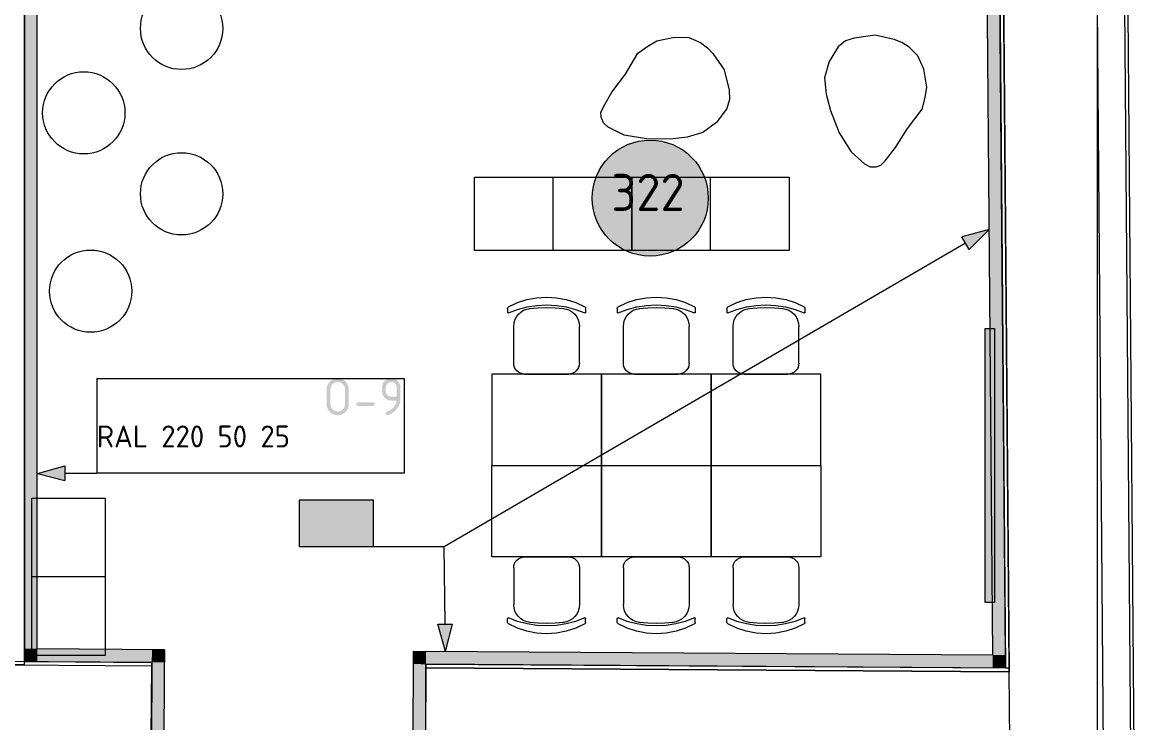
# Model space of a CAD drawing. Header units: millimetres. Extents: x 0 to 1189, y 0 to 841.
# Drawn here: x 798.4 to 859.2, y 654.3 to 692.7 of the extents above; entities that cross this region are included whole.
import ezdxf

# ---------------------------------------------------------------- set-up
doc = ezdxf.new("R2010")
doc.units = ezdxf.units.MM

# ---------------------------------------------------------------- blocks, each defined once
blk = doc.blocks.new('2')
at = {"true_color": 0x0077b0}
h = blk.add_hatch(color=144, dxfattribs=at)
h.paths.add_polyline_path([(810.485, 607.366), (810.485, 608.173), (810.455, 608.33), (810.366, 608.461), (810.238, 608.547), (810.081, 608.577), (809.925, 608.547), (809.793, 608.461), (809.706, 608.33), (809.678, 608.173), (809.678, 607.366), (809.706, 607.21), (809.793, 607.081), (809.925, 606.992), (810.081, 606.963), (810.238, 606.992), (810.366, 607.081), (810.455, 607.21)])
h.paths.add_polyline_path([(810.685, 607.366), (810.674, 607.246), (810.641, 607.134), (810.585, 607.031), (810.507, 606.937), (810.416, 606.86), (810.313, 606.805), (810.202, 606.773), (810.081, 606.762), (809.959, 606.773), (809.848, 606.805), (809.746, 606.86), (809.652, 606.937), (809.575, 607.031), (809.519, 607.134), (809.486, 607.246), (809.475, 607.366), (809.475, 608.173), (809.486, 608.295), (809.519, 608.407), (809.575, 608.509), (809.652, 608.602), (809.746, 608.68), (809.848, 608.736), (809.959, 608.769), (810.081, 608.78), (810.202, 608.769), (810.314, 608.736), (810.417, 608.681), (810.511, 608.605), (810.587, 608.511), (810.641, 608.408), (810.674, 608.295), (810.685, 608.173)])
h = blk.add_hatch(color=144, dxfattribs=at)
h.paths.add_polyline_path([(813.311, 607.77), (813.311, 608.275), (813.29, 608.392), (813.224, 608.489), (813.126, 608.555), (813.009, 608.577), (812.892, 608.555), (812.795, 608.489), (812.729, 608.392), (812.707, 608.275), (812.707, 608.075), (812.729, 607.956), (812.795, 607.857), (812.892, 607.792), (813.009, 607.77)])
h.paths.add_polyline_path([(812.806, 606.762), (812.735, 606.79), (812.707, 606.861), (812.72, 606.918), (812.755, 606.948), (812.942, 607.033), (813.085, 607.146), (813.193, 607.272), (813.267, 607.412), (813.306, 607.566), (813.009, 607.566), (812.908, 607.576), (812.814, 607.604), (812.729, 607.651), (812.651, 607.716), (812.587, 607.794), (812.541, 607.879), (812.514, 607.972), (812.504, 608.072), (812.504, 608.275), (812.514, 608.376), (812.541, 608.47), (812.587, 608.555), (812.651, 608.634), (812.729, 608.698), (812.814, 608.744), (812.908, 608.771), (813.009, 608.78), (813.111, 608.771), (813.204, 608.744), (813.29, 608.698), (813.368, 608.634), (813.431, 608.557), (813.477, 608.472), (813.505, 608.379), (813.514, 608.277), (813.514, 607.671), (813.484, 607.426), (813.394, 607.209), (813.244, 607.02), (813.035, 606.858), (812.902, 606.786)])
h = blk.add_hatch(color=144, dxfattribs=at)
h.dxf.hatch_style = 2
h.paths.add_polyline_path([(811.998, 607.264), (811.191, 607.264), (811.115, 607.29), (811.09, 607.366), (811.115, 607.442), (811.191, 607.468), (811.998, 607.468), (812.074, 607.442), (812.1, 607.366), (812.074, 607.29)])
h = blk.add_hatch(color=144, dxfattribs=at)
h.dxf.hatch_style = 2
h.paths.add_polyline_path([(793.654, 603.577), (795.145, 603.984), (795.149, 603.184)])
at = {"color": 144, "lineweight": 0, "true_color": 0x0077b0}
for points in [[(796.897, 608.763), (813.719, 608.763)], [(796.897, 608.763), (796.897, 603.586)], [(813.719, 608.763), (813.719, 603.586)], [(793.654, 603.577), (795.145, 603.984)], [(795.145, 603.984), (795.149, 603.184)], [(793.654, 603.577), (795.149, 603.184)], [(795.147, 603.584), (795.541, 603.586)], [(795.541, 603.586), (796.897, 603.586)], [(813.719, 603.586), (796.897, 603.586)]]:
    blk.add_lwpolyline(points, dxfattribs=at)
at = {"color": 144, "true_color": 0x0077b0, "insert": (796.899, 606.201), "char_height": 1.2, "attachment_point": 1}
blk.add_mtext('{\\fGOSTCommon|b0|i0|c0;RAL 220 50 25}', dxfattribs=at)

msp = doc.modelspace()

# ---------------------------------------------------------------- hatches: boundary and pattern name
at = {"true_color": 0xfe847a}
h = msp.add_hatch(color=11, dxfattribs=at)
h.dxf.hatch_style = 2
h.paths.add_polyline_path([(799.182221, 658.391777), (798.48222, 658.396777), (798.48222, 715.909864), (799.182221, 715.909864)])
at = {"true_color": 0xf1d696}
h = msp.add_hatch(color=41, dxfattribs=at)
h.dxf.hatch_style = 2
h.paths.add_polyline_path([(850.9663, 714.659863), (851.666301, 714.659863), (852.138302, 658.045776), (851.438301, 658.050776)])
at = {"true_color": 0xffffff}
h = msp.add_hatch(color=7, dxfattribs=at)
edge = h.paths.add_edge_path()
edge.add_arc((832.710772, 683.058814), 3.176255, 0, 360)
at = {"true_color": 0x0077b0}
h = msp.add_hatch(color=144, dxfattribs=at)
h.dxf.hatch_style = 2
h.paths.add_polyline_path([(851.244301, 681.335812), (850.156299, 680.23881), (849.753298, 680.929811)])
at = {"true_color": 0x999999}
h = msp.add_hatch(color=253, dxfattribs=at)
h.dxf.hatch_style = 2
h.paths.add_polyline_path([(851.0423, 675.927803), (851.542301, 675.927803), (851.542301, 660.92778), (851.0423, 660.92778)])
at = {"true_color": 0xffffff}
h = msp.add_hatch(color=7, dxfattribs=at)
h.dxf.hatch_style = 2
h.paths.add_polyline_path([(813.520243, 666.554789), (817.560249, 666.554789), (817.560249, 663.965785), (813.520243, 663.965785)])
h = msp.add_hatch(color=7, dxfattribs=at)
h.dxf.hatch_style = 2
h.paths.add_polyline_path([(813.520243, 666.554789), (817.560249, 666.554789), (817.560249, 663.965785), (813.520243, 663.965785)])
at = {"true_color": 0x0077b0}
h = msp.add_hatch(color=144, dxfattribs=at)
h.paths.add_polyline_path([(814.731891, 665.158415), (814.731891, 665.965394), (814.702401, 666.122077), (814.613379, 666.253129), (814.48474, 666.339532), (814.328401, 666.368884), (814.171925, 666.339532), (814.040667, 666.253129), (813.95323, 666.122077), (813.924912, 665.965394), (813.924912, 665.158415), (813.95323, 665.002077), (814.040667, 664.873437), (814.171925, 664.784416), (814.328401, 664.754926), (814.48474, 664.784416), (814.613379, 664.873437), (814.702401, 665.002077)])
h.paths.add_polyline_path([(814.932533, 665.158415), (814.92138, 665.037759), (814.887954, 664.925733), (814.832307, 664.822699), (814.754491, 664.729018), (814.662722, 664.651719), (814.56067, 664.597209), (814.449005, 664.56492), (814.328401, 664.554283), (814.206669, 664.56492), (814.094961, 664.597209), (813.992763, 664.651719), (813.899556, 664.729018), (813.821826, 664.822699), (813.766368, 664.925733), (813.733132, 665.037759), (813.722064, 665.158415), (813.722064, 665.965394), (813.733132, 666.087127), (813.766368, 666.198834), (813.821826, 666.301033), (813.899556, 666.39424), (813.992763, 666.472056), (814.094961, 666.527703), (814.206669, 666.561129), (814.328401, 666.572282), (814.449057, 666.561172), (814.561083, 666.528047), (814.664117, 666.473219), (814.757798, 666.396996), (814.833702, 666.303358), (814.888367, 666.200212), (814.921431, 666.087557), (814.932533, 665.965394)])
h = msp.add_hatch(color=144, dxfattribs=at)
h.paths.add_polyline_path([(814.731891, 665.158415), (814.731891, 665.965394), (814.702401, 666.122077), (814.613379, 666.253129), (814.48474, 666.339532), (814.328401, 666.368884), (814.171925, 666.339532), (814.040667, 666.253129), (813.95323, 666.122077), (813.924912, 665.965394), (813.924912, 665.158415), (813.95323, 665.002077), (814.040667, 664.873437), (814.171925, 664.784416), (814.328401, 664.754926), (814.48474, 664.784416), (814.613379, 664.873437), (814.702401, 665.002077)])
h.paths.add_polyline_path([(814.932533, 665.158415), (814.92138, 665.037759), (814.887954, 664.925733), (814.832307, 664.822699), (814.754491, 664.729018), (814.662722, 664.651719), (814.56067, 664.597209), (814.449005, 664.56492), (814.328401, 664.554283), (814.206669, 664.56492), (814.094961, 664.597209), (813.992763, 664.651719), (813.899556, 664.729018), (813.821826, 664.822699), (813.766368, 664.925733), (813.733132, 665.037759), (813.722064, 665.158415), (813.722064, 665.965394), (813.733132, 666.087127), (813.766368, 666.198834), (813.821826, 666.301033), (813.899556, 666.39424), (813.992763, 666.472056), (814.094961, 666.527703), (814.206669, 666.561129), (814.328401, 666.572282), (814.449057, 666.561172), (814.561083, 666.528047), (814.664117, 666.473219), (814.757798, 666.396996), (814.833702, 666.303358), (814.888367, 666.200212), (814.921431, 666.087557), (814.932533, 665.965394)])
h = msp.add_hatch(color=144, dxfattribs=at)
h.dxf.hatch_style = 2
h.paths.add_polyline_path([(817.15501, 666.227773), (816.9235, 665.996262), (816.852945, 665.965394), (816.776808, 665.990681), (816.751521, 666.066818), (816.779633, 666.137373), (817.174854, 666.532595), (817.215644, 666.561947), (817.256434, 666.572282), (817.332571, 666.54672), (817.357858, 666.470307), (817.357858, 664.652951), (817.332571, 664.578192), (817.256434, 664.554283), (817.180297, 664.578192), (817.15501, 664.652951)])
h = msp.add_hatch(color=144, dxfattribs=at)
h.dxf.hatch_style = 2
h.paths.add_polyline_path([(817.15501, 666.227773), (816.9235, 665.996262), (816.852945, 665.965394), (816.776808, 665.990681), (816.751521, 666.066818), (816.779633, 666.137373), (817.174854, 666.532595), (817.215644, 666.561947), (817.256434, 666.572282), (817.332571, 666.54672), (817.357858, 666.470307), (817.357858, 664.652951), (817.332571, 664.578192), (817.256434, 664.554283), (817.180297, 664.578192), (817.15501, 664.652951)])
h = msp.add_hatch(color=144, dxfattribs=at)
h.dxf.hatch_style = 2
h.paths.add_polyline_path([(816.245431, 665.05644), (815.438452, 665.05644), (815.362315, 665.082003), (815.337028, 665.158415), (815.362315, 665.234552), (815.438452, 665.259839), (816.245431, 665.259839), (816.321568, 665.234552), (816.346855, 665.158415), (816.321568, 665.082003)])
h = msp.add_hatch(color=144, dxfattribs=at)
h.dxf.hatch_style = 2
h.paths.add_polyline_path([(816.245431, 665.05644), (815.438452, 665.05644), (815.362315, 665.082003), (815.337028, 665.158415), (815.362315, 665.234552), (815.438452, 665.259839), (816.245431, 665.259839), (816.321568, 665.234552), (816.346855, 665.158415), (816.321568, 665.082003)])
h = msp.add_hatch(color=144, dxfattribs=at)
h.dxf.hatch_style = 2
h.paths.add_polyline_path([(821.506255, 658.243776), (821.089254, 659.732779), (821.889256, 659.740779)])
at = {"true_color": 0xfe847a}
h = msp.add_hatch(color=11, dxfattribs=at)
h.dxf.hatch_style = 2
h.paths.add_polyline_path([(798.48222, 657.700776), (798.48222, 658.396777), (799.182221, 658.391777)])
h = msp.add_hatch(color=11, dxfattribs=at)
h.dxf.hatch_style = 2
h.paths.add_polyline_path([(798.48222, 657.696776), (799.182221, 658.391777), (799.182221, 657.691776)])
at = {"true_color": 0xf1d696}
h = msp.add_hatch(color=41, dxfattribs=at)
h.dxf.hatch_style = 2
h.paths.add_polyline_path([(799.182221, 657.691776), (799.182221, 658.391777), (805.447231, 658.350777), (805.445231, 657.650775)])
h = msp.add_hatch(color=41, dxfattribs=at)
h.dxf.hatch_style = 2
h.paths.add_polyline_path([(805.447231, 658.350777), (806.147232, 658.345776), (805.445231, 657.650775)])
h = msp.add_hatch(color=41, dxfattribs=at)
h.dxf.hatch_style = 2
h.paths.add_polyline_path([(805.445231, 657.650775), (806.147232, 658.345776), (806.145232, 657.645775)])
h = msp.add_hatch(color=41, dxfattribs=at)
h.dxf.hatch_style = 2
h.paths.add_polyline_path([(819.744252, 657.555775), (819.747252, 658.255776), (820.444253, 657.550775)])
h = msp.add_hatch(color=41, dxfattribs=at)
h.dxf.hatch_style = 2
h.paths.add_polyline_path([(819.747252, 658.255776), (820.447253, 658.250776), (820.444253, 657.550775)])
h = msp.add_hatch(color=41, dxfattribs=at)
h.dxf.hatch_style = 2
h.paths.add_polyline_path([(851.438301, 658.050776), (851.444301, 657.350775), (820.444253, 657.550775), (820.447253, 658.250776)])
h = msp.add_hatch(color=41, dxfattribs=at)
h.dxf.hatch_style = 2
h.paths.add_polyline_path([(851.438301, 658.050776), (852.138302, 658.045776), (852.144302, 657.345775)])
h = msp.add_hatch(color=41, dxfattribs=at)
h.dxf.hatch_style = 2
h.paths.add_polyline_path([(852.144302, 657.345775), (851.444301, 657.350775), (851.438301, 658.050776)])
h = msp.add_hatch(color=41, dxfattribs=at)
h.dxf.hatch_style = 2
h.paths.add_polyline_path([(806.127232, 653.245769), (805.427231, 653.250769), (805.445231, 657.650775), (806.145232, 657.645775)])
h = msp.add_hatch(color=41, dxfattribs=at)
h.dxf.hatch_style = 2
h.paths.add_polyline_path([(819.744252, 657.555775), (820.444253, 657.550775), (820.427253, 653.150769), (819.727252, 653.142769)])

# ---------------------------------------------------------------- linework, layer by layer
at = {"color": 7, "lineweight": 0}
for points in [[(859.216313, 648.422761), (858.600312, 724.609878)], [(856.914309, 722.909875), (857.51731, 648.408761)], [(858.414311, 722.909875), (859.016312, 648.421761)], [(857.17331, 251.095154), (857.17331, 721.485873)], [(798.48222, 657.528775), (798.48222, 717.009866)], [(851.662301, 717.008866), (852.144302, 657.345775)], [(851.862301, 717.009866), (852.346302, 657.138775)], [(852.344302, 657.347775), (851.862301, 717.009866)], [(798.48222, 715.909864), (798.48222, 657.696776)], [(799.182221, 658.391777), (799.182221, 715.909864)], [(852.138302, 658.045776), (851.660301, 715.359864)], [(850.9663, 714.659863), (851.438301, 658.050776)], [(829.534267, 683.058814), (829.550665, 683.383533), (829.598795, 683.698874), (829.677059, 684.00324), (829.783861, 684.295035), (829.917605, 684.572662), (830.076694, 684.834524), (830.259531, 685.079025), (830.464519, 685.304568), (830.690062, 685.509556), (830.934562, 685.692392), (831.196425, 685.851481), (831.474052, 685.985225), (831.765846, 686.092027), (832.070213, 686.170292), (832.385553, 686.218421), (832.710272, 686.234819), (833.035167, 686.218421), (833.350662, 686.170292), (833.655162, 686.092027), (833.947071, 685.985225), (834.224795, 685.851481), (834.486738, 685.692392), (834.731305, 685.509556), (834.956901, 685.304568), (835.16193, 685.079025), (835.344798, 684.834524), (835.503909, 684.572662), (835.637667, 684.295035), (835.744479, 684.00324), (835.822748, 683.698874), (835.870879, 683.383533), (835.887277, 683.058814)], [(835.887277, 683.058814), (835.870879, 682.734095), (835.822748, 682.418755), (835.744479, 682.114388), (835.637667, 681.822594), (835.503909, 681.544967), (835.344798, 681.283105), (835.16193, 681.038604), (834.956901, 680.813061), (834.731305, 680.608073), (834.486738, 680.425236), (834.224795, 680.266147), (833.947071, 680.132404), (833.655162, 680.025601), (833.350662, 679.947337), (833.035167, 679.899207), (832.710272, 679.882809), (832.385553, 679.899207), (832.070213, 679.947337), (831.765846, 680.025601), (831.474052, 680.132404), (831.196425, 680.266147), (830.934562, 680.425236), (830.690062, 680.608073), (830.464519, 680.813061), (830.259531, 681.038604), (830.076694, 681.283105), (829.917605, 681.544967), (829.783861, 681.822594), (829.677059, 682.114388), (829.598795, 682.418755), (829.550665, 682.734095), (829.534267, 683.058814)], [(806.147232, 658.345776), (799.182221, 658.391777)], [(806.147232, 658.345776), (806.145232, 657.645775)], [(819.747252, 658.255776), (819.727252, 653.142769)], [(819.747252, 658.255776), (820.447253, 658.250776)], [(851.438301, 658.050776), (820.447253, 658.250776)], [(852.144302, 657.345775), (852.138302, 658.045776)], [(805.443231, 657.450775), (785.037199, 657.585775)], [(805.445231, 657.650775), (794.098213, 657.725776)], [(796.982218, 657.528775), (798.48222, 657.528775)], [(798.48222, 657.696776), (799.182221, 657.691776)], [(799.182221, 657.691776), (805.445231, 657.650775)], [(805.41823, 653.650769), (805.443231, 657.450775)], [(805.445231, 657.650775), (805.427231, 653.250769)], [(805.443231, 657.450775), (805.445231, 657.650775)], [(806.124232, 652.545768), (806.145232, 657.645775)], [(820.443253, 657.350775), (820.418253, 653.550769)], [(820.427253, 653.150769), (820.444253, 657.550775)], [(820.444253, 657.550775), (820.443253, 657.350775)], [(852.346302, 657.138775), (820.443253, 657.350775)], [(820.443253, 657.350775), (852.346302, 657.138775)], [(852.347302, 657.338775), (820.444253, 657.550775)], [(820.444253, 657.550775), (852.144302, 657.345775)], [(852.144302, 657.345775), (852.344302, 657.347775)], [(852.346302, 657.138775), (852.347302, 657.338775)], [(852.376302, 653.338769), (852.346302, 657.138775)]]:
    msp.add_lwpolyline(points, dxfattribs=at)
at = {"color": 253, "lineweight": 0, "true_color": 0x999999}
for points in [[(845.009291, 691.978828), (843.875289, 691.818828)], [(846.061293, 691.732828), (845.009291, 691.978828)], [(832.032271, 690.986826), (832.574272, 691.376827)], [(832.574272, 691.376827), (833.071273, 691.661827)], [(833.071273, 691.661827), (834.034274, 691.870828)], [(834.034274, 691.870828), (834.831275, 691.838828)], [(834.831275, 691.838828), (835.462276, 691.567827)], [(835.462276, 691.567827), (835.837277, 691.280827)], [(843.389289, 691.657827), (842.983288, 691.334827)], [(843.875289, 691.818828), (843.389289, 691.657827)], [(846.466293, 691.570827), (846.061293, 691.732828)], [(846.870294, 691.326827), (846.466293, 691.570827)], [(831.35427, 689.844825), (832.032271, 690.986826)], [(835.837277, 691.280827), (836.138277, 690.964826)], [(836.138277, 690.964826), (836.753278, 690.076825)], [(842.983288, 691.334827), (842.495287, 690.525826)], [(847.355295, 690.839826), (846.870294, 691.326827)], [(847.677295, 690.109825), (847.355295, 690.839826)], [(842.495287, 690.525826), (842.251287, 689.635824)], [(830.615269, 688.853823), (831.35427, 689.844825)], [(836.753278, 690.076825), (837.022279, 688.962823)], [(842.251287, 689.635824), (842.330287, 688.744823)], [(847.837295, 689.137824), (847.677295, 690.109825)], [(837.022279, 688.962823), (837.051279, 688.451822)], [(847.755295, 688.570823), (847.837295, 689.137824)], [(830.148268, 688.057822), (830.615269, 688.853823)], [(837.051279, 688.451822), (836.900279, 687.955822)], [(842.330287, 688.744823), (842.571287, 687.853822)], [(847.592295, 687.923822), (847.755295, 688.570823)], [(830.012268, 687.741821), (830.148268, 688.057822)], [(830.027268, 687.485821), (830.012268, 687.741821)], [(836.900279, 687.955822), (836.327278, 687.204821)], [(842.571287, 687.853822), (843.054288, 686.63782)], [(846.779294, 686.87282), (847.592295, 687.923822)], [(830.146268, 687.184821), (830.027268, 687.485821)], [(830.417269, 686.94382), (830.146268, 687.184821)], [(836.327278, 687.204821), (835.589277, 686.64982)], [(831.28827, 686.50682), (830.417269, 686.94382)], [(832.506272, 686.293819), (831.28827, 686.50682)], [(835.589277, 686.64982), (834.732275, 686.395819)], [(843.054288, 686.63782), (843.699289, 685.583818)], [(846.129293, 685.821818), (846.779294, 686.87282)], [(833.814274, 686.291819), (832.506272, 686.293819)], [(834.732275, 686.395819), (833.814274, 686.291819)], [(843.699289, 685.583818), (844.42729, 684.934817)], [(845.561292, 685.093817), (846.129293, 685.821818)], [(844.42729, 684.934817), (844.750291, 684.771817)], [(844.750291, 684.771817), (845.074291, 684.770817)], [(845.074291, 684.770817), (845.317291, 684.851817)], [(845.317291, 684.851817), (845.561292, 685.093817)], [(823.105258, 680.19881), (823.105258, 684.198816)], [(823.105258, 684.198816), (831.705271, 684.198816)], [(827.405264, 680.19881), (827.405264, 684.198816)], [(831.705271, 680.19881), (831.705271, 684.198816)], [(831.705271, 684.198816), (840.305284, 684.198816)], [(831.705271, 684.198816), (831.705271, 680.19881)], [(836.005277, 680.19881), (836.005277, 684.198816)], [(840.305284, 684.198816), (840.305284, 680.19881)], [(831.705271, 680.19881), (823.105258, 680.19881)], [(840.305284, 680.19881), (831.705271, 680.19881)], [(824.95526, 677.102805), (825.447855, 677.336524), (825.964262, 677.505556), (826.497919, 677.608212), (827.042264, 677.642806), (827.587186, 677.608212), (828.12114, 677.505556), (828.637657, 677.336524), (829.130267, 677.102805)], [(824.95526, 677.102805), (825.447855, 677.336524), (825.964262, 677.505556), (826.497919, 677.608212), (827.042264, 677.642806), (827.587186, 677.608212), (828.12114, 677.505556), (828.637657, 677.336524), (829.130267, 677.102805)], [(830.95527, 677.102805), (831.447864, 677.336524), (831.964271, 677.505556), (832.497928, 677.608212), (833.042273, 677.642806), (833.587195, 677.608212), (834.121149, 677.505556), (834.637666, 677.336524), (835.130276, 677.102805)], [(830.95527, 677.102805), (831.447864, 677.336524), (831.964271, 677.505556), (832.497928, 677.608212), (833.042273, 677.642806), (833.587195, 677.608212), (834.121149, 677.505556), (834.637666, 677.336524), (835.130276, 677.102805)], [(836.955279, 677.102805), (837.447873, 677.336524), (837.96428, 677.505556), (838.497937, 677.608212), (839.042282, 677.642806), (839.587205, 677.608212), (840.121159, 677.505556), (840.637675, 677.336524), (841.130285, 677.102805)], [(836.955279, 677.102805), (837.447873, 677.336524), (837.96428, 677.505556), (838.497937, 677.608212), (839.042282, 677.642806), (839.587205, 677.608212), (840.121159, 677.505556), (840.637675, 677.336524), (841.130285, 677.102805)], [(824.90726, 677.017805), (824.92001, 677.06593), (824.95526, 677.102805)], [(824.90726, 677.017805), (824.92001, 677.06593), (824.95526, 677.102805)], [(824.90726, 677.017805), (824.90726, 676.800805)], [(824.90726, 677.017805), (824.90726, 676.800805)], [(824.95126, 676.773805), (824.93726, 676.770805), (824.91626, 676.779805), (824.90726, 676.800805)], [(824.95126, 676.773805), (824.93726, 676.770805), (824.91626, 676.779805), (824.90726, 676.800805)], [(824.95126, 676.773805), (825.454745, 676.964321), (825.973887, 677.10168), (826.504466, 677.184852), (827.042264, 677.212805), (827.580639, 677.184852), (828.111515, 677.10168), (828.630766, 676.964321), (829.134267, 676.773805)], [(824.95126, 676.773805), (825.454745, 676.964321), (825.973887, 677.10168), (826.504466, 677.184852), (827.042264, 677.212805), (827.580639, 677.184852), (828.111515, 677.10168), (828.630766, 676.964321), (829.134267, 676.773805)], [(825.242261, 676.030804), (825.259974, 676.218712), (825.311027, 676.395382), (825.39229, 676.557357), (825.500636, 676.70118), (825.632935, 676.823393), (825.786058, 676.920539), (825.956877, 676.989162), (826.142262, 677.025805)], [(825.242261, 676.030804), (825.259974, 676.218712), (825.311027, 676.395382), (825.39229, 676.557357), (825.500636, 676.70118), (825.632935, 676.823393), (825.786058, 676.920539), (825.956877, 676.989162), (826.142262, 677.025805)], [(826.101262, 677.020805), (826.571388, 677.06218), (827.042264, 677.075805), (827.514014, 677.06218), (827.984265, 677.020805)], [(826.101262, 677.020805), (826.571388, 677.06218), (827.042264, 677.075805), (827.514014, 677.06218), (827.984265, 677.020805)], [(827.943265, 677.025805), (828.128607, 676.989162), (828.299312, 676.920539), (828.452275, 676.823393), (828.584391, 676.70118), (828.692553, 676.557357), (828.773657, 676.395382), (828.824596, 676.218712), (828.842266, 676.030804)], [(827.943265, 677.025805), (828.128607, 676.989162), (828.299312, 676.920539), (828.452275, 676.823393), (828.584391, 676.70118), (828.692553, 676.557357), (828.773657, 676.395382), (828.824596, 676.218712), (828.842266, 676.030804)], [(829.130267, 677.102805), (829.165017, 677.06593), (829.177267, 677.017805)], [(829.130267, 677.102805), (829.165017, 677.06593), (829.177267, 677.017805)], [(829.177267, 676.800805), (829.168642, 676.779805), (829.147267, 676.770805), (829.134267, 676.773805)], [(829.177267, 676.800805), (829.168642, 676.779805), (829.147267, 676.770805), (829.134267, 676.773805)], [(829.177267, 677.017805), (829.177267, 676.800805)], [(829.177267, 677.017805), (829.177267, 676.800805)], [(830.907269, 677.017805), (830.920019, 677.06593), (830.95527, 677.102805)], [(830.907269, 677.017805), (830.920019, 677.06593), (830.95527, 677.102805)], [(830.907269, 677.017805), (830.907269, 676.800805)], [(830.907269, 677.017805), (830.907269, 676.800805)], [(830.95127, 676.773805), (830.937269, 676.770805), (830.916269, 676.779805), (830.907269, 676.800805)], [(830.95127, 676.773805), (830.937269, 676.770805), (830.916269, 676.779805), (830.907269, 676.800805)], [(830.95127, 676.773805), (831.454755, 676.964321), (831.973896, 677.10168), (832.504475, 677.184852), (833.042273, 677.212805), (833.580649, 677.184852), (834.111524, 677.10168), (834.630775, 676.964321), (835.134276, 676.773805)], [(830.95127, 676.773805), (831.454755, 676.964321), (831.973896, 677.10168), (832.504475, 677.184852), (833.042273, 677.212805), (833.580649, 677.184852), (834.111524, 677.10168), (834.630775, 676.964321), (835.134276, 676.773805)], [(831.24227, 676.030804), (831.259983, 676.218712), (831.311036, 676.395382), (831.392299, 676.557357), (831.500645, 676.70118), (831.632944, 676.823393), (831.786068, 676.920539), (831.956886, 676.989162), (832.142271, 677.025805)], [(831.24227, 676.030804), (831.259983, 676.218712), (831.311036, 676.395382), (831.392299, 676.557357), (831.500645, 676.70118), (831.632944, 676.823393), (831.786068, 676.920539), (831.956886, 676.989162), (832.142271, 677.025805)], [(832.101271, 677.020805), (832.571397, 677.06218), (833.042273, 677.075805), (833.514023, 677.06218), (833.984274, 677.020805)], [(832.101271, 677.020805), (832.571397, 677.06218), (833.042273, 677.075805), (833.514023, 677.06218), (833.984274, 677.020805)], [(833.943274, 677.025805), (834.128616, 676.989162), (834.299321, 676.920539), (834.452285, 676.823393), (834.5844, 676.70118), (834.692562, 676.557357), (834.773666, 676.395382), (834.824606, 676.218712), (834.842275, 676.030804)], [(833.943274, 677.025805), (834.128616, 676.989162), (834.299321, 676.920539), (834.452285, 676.823393), (834.5844, 676.70118), (834.692562, 676.557357), (834.773666, 676.395382), (834.824606, 676.218712), (834.842275, 676.030804)], [(835.130276, 677.102805), (835.165026, 677.06593), (835.177276, 677.017805)], [(835.130276, 677.102805), (835.165026, 677.06593), (835.177276, 677.017805)], [(835.177276, 676.800805), (835.168651, 676.779805), (835.147276, 676.770805), (835.134276, 676.773805)], [(835.177276, 676.800805), (835.168651, 676.779805), (835.147276, 676.770805), (835.134276, 676.773805)], [(835.177276, 677.017805), (835.177276, 676.800805)], [(835.177276, 677.017805), (835.177276, 676.800805)], [(836.907279, 677.017805), (836.920029, 677.06593), (836.955279, 677.102805)], [(836.907279, 677.017805), (836.920029, 677.06593), (836.955279, 677.102805)], [(836.907279, 677.017805), (836.907279, 676.800805)], [(836.907279, 677.017805), (836.907279, 676.800805)], [(836.951279, 676.773805), (836.937279, 676.770805), (836.916279, 676.779805), (836.907279, 676.800805)], [(836.951279, 676.773805), (836.937279, 676.770805), (836.916279, 676.779805), (836.907279, 676.800805)], [(836.951279, 676.773805), (837.454764, 676.964321), (837.973905, 677.10168), (838.504484, 677.184852), (839.042282, 677.212805), (839.580658, 677.184852), (840.111534, 677.10168), (840.630784, 676.964321), (841.134285, 676.773805)], [(836.951279, 676.773805), (837.454764, 676.964321), (837.973905, 677.10168), (838.504484, 677.184852), (839.042282, 677.212805), (839.580658, 677.184852), (840.111534, 677.10168), (840.630784, 676.964321), (841.134285, 676.773805)], [(837.242279, 676.030804), (837.259992, 676.218712), (837.311045, 676.395382), (837.392309, 676.557357), (837.500655, 676.70118), (837.632954, 676.823393), (837.786077, 676.920539), (837.956895, 676.989162), (838.14228, 677.025805)], [(837.242279, 676.030804), (837.259992, 676.218712), (837.311045, 676.395382), (837.392309, 676.557357), (837.500655, 676.70118), (837.632954, 676.823393), (837.786077, 676.920539), (837.956895, 676.989162), (838.14228, 677.025805)], [(838.10128, 677.020805), (838.571406, 677.06218), (839.042282, 677.075805), (839.514033, 677.06218), (839.984283, 677.020805)], [(838.10128, 677.020805), (838.571406, 677.06218), (839.042282, 677.075805), (839.514033, 677.06218), (839.984283, 677.020805)], [(839.943283, 677.025805), (840.128625, 676.989162), (840.299331, 676.920539), (840.452294, 676.823393), (840.584409, 676.70118), (840.692571, 676.557357), (840.773675, 676.395382), (840.824615, 676.218712), (840.842285, 676.030804)], [(839.943283, 677.025805), (840.128625, 676.989162), (840.299331, 676.920539), (840.452294, 676.823393), (840.584409, 676.70118), (840.692571, 676.557357), (840.773675, 676.395382), (840.824615, 676.218712), (840.842285, 676.030804)], [(841.130285, 677.102805), (841.165035, 677.06593), (841.177285, 677.017805)], [(841.130285, 677.102805), (841.165035, 677.06593), (841.177285, 677.017805)], [(841.177285, 676.800805), (841.16866, 676.779805), (841.147285, 676.770805), (841.134285, 676.773805)], [(841.177285, 676.800805), (841.16866, 676.779805), (841.147285, 676.770805), (841.134285, 676.773805)], [(841.177285, 677.017805), (841.177285, 676.800805)], [(841.177285, 677.017805), (841.177285, 676.800805)], [(825.242261, 674.0278), (825.242261, 676.030804)], [(825.242261, 674.0278), (825.242261, 676.030804)], [(828.842266, 674.0278), (828.842266, 676.030804)], [(828.842266, 674.0278), (828.842266, 676.030804)], [(831.24227, 674.0278), (831.24227, 676.030804)], [(831.24227, 674.0278), (831.24227, 676.030804)], [(834.842275, 674.0278), (834.842275, 676.030804)], [(834.842275, 674.0278), (834.842275, 676.030804)], [(837.242279, 674.0278), (837.242279, 676.030804)], [(837.242279, 674.0278), (837.242279, 676.030804)], [(840.842285, 674.0278), (840.842285, 676.030804)], [(840.842285, 674.0278), (840.842285, 676.030804)], [(851.0423, 675.927803), (851.542301, 675.927803)], [(851.0423, 660.92778), (851.0423, 675.927803)], [(851.542301, 675.927803), (851.542301, 660.92778)], [(825.842262, 673.4278), (825.721447, 673.439964), (825.608871, 673.474862), (825.506958, 673.530104), (825.418136, 673.6033), (825.344829, 673.692058), (825.289464, 673.793988), (825.254466, 673.906699), (825.242261, 674.0278)], [(825.842262, 673.4278), (825.721447, 673.439964), (825.608871, 673.474862), (825.506958, 673.530104), (825.418136, 673.6033), (825.344829, 673.692058), (825.289464, 673.793988), (825.254466, 673.906699), (825.242261, 674.0278)], [(828.842266, 674.0278), (828.830102, 673.906699), (828.795204, 673.793988), (828.739961, 673.692058), (828.666766, 673.6033), (828.578008, 673.530104), (828.476078, 673.474862), (828.363367, 673.439964), (828.242265, 673.4278)], [(828.842266, 674.0278), (828.830102, 673.906699), (828.795204, 673.793988), (828.739961, 673.692058), (828.666766, 673.6033), (828.578008, 673.530104), (828.476078, 673.474862), (828.363367, 673.439964), (828.242265, 673.4278)], [(831.842271, 673.4278), (831.721456, 673.439964), (831.60888, 673.474862), (831.506968, 673.530104), (831.418145, 673.6033), (831.344838, 673.692058), (831.289473, 673.793988), (831.254475, 673.906699), (831.24227, 674.0278)], [(831.842271, 673.4278), (831.721456, 673.439964), (831.60888, 673.474862), (831.506968, 673.530104), (831.418145, 673.6033), (831.344838, 673.692058), (831.289473, 673.793988), (831.254475, 673.906699), (831.24227, 674.0278)], [(834.842275, 674.0278), (834.830111, 673.906699), (834.795213, 673.793988), (834.739971, 673.692058), (834.666775, 673.6033), (834.578017, 673.530104), (834.476087, 673.474862), (834.363376, 673.439964), (834.242275, 673.4278)], [(834.842275, 674.0278), (834.830111, 673.906699), (834.795213, 673.793988), (834.739971, 673.692058), (834.666775, 673.6033), (834.578017, 673.530104), (834.476087, 673.474862), (834.363376, 673.439964), (834.242275, 673.4278)], [(837.84228, 673.4278), (837.721465, 673.439964), (837.608889, 673.474862), (837.506977, 673.530104), (837.418154, 673.6033), (837.344848, 673.692058), (837.289482, 673.793988), (837.254484, 673.906699), (837.242279, 674.0278)], [(837.84228, 673.4278), (837.721465, 673.439964), (837.608889, 673.474862), (837.506977, 673.530104), (837.418154, 673.6033), (837.344848, 673.692058), (837.289482, 673.793988), (837.254484, 673.906699), (837.242279, 674.0278)], [(840.842285, 674.0278), (840.830121, 673.906699), (840.795222, 673.793988), (840.73998, 673.692058), (840.666784, 673.6033), (840.578026, 673.530104), (840.476097, 673.474862), (840.363385, 673.439964), (840.242284, 673.4278)], [(840.842285, 674.0278), (840.830121, 673.906699), (840.795222, 673.793988), (840.73998, 673.692058), (840.666784, 673.6033), (840.578026, 673.530104), (840.476097, 673.474862), (840.363385, 673.439964), (840.242284, 673.4278)], [(830.042268, 673.4278), (824.042259, 673.4278)], [(824.042259, 673.4278), (824.042259, 668.427792)], [(825.841262, 673.4278), (828.242265, 673.4278)], [(825.841262, 673.4278), (828.242265, 673.4278)], [(836.042277, 673.4278), (830.042268, 673.4278)], [(830.042268, 673.4278), (830.042268, 668.427792)], [(830.042268, 668.427792), (830.042268, 673.4278)], [(831.841271, 673.4278), (834.242275, 673.4278)], [(831.841271, 673.4278), (834.242275, 673.4278)], [(842.042286, 673.4278), (836.042277, 673.4278)], [(836.042277, 673.4278), (836.042277, 668.427792)], [(836.042277, 668.427792), (836.042277, 673.4278)], [(837.84128, 673.4278), (840.242284, 673.4278)], [(837.84128, 673.4278), (840.242284, 673.4278)], [(842.042286, 668.427792), (842.042286, 673.4278)], [(824.042259, 663.427784), (824.042259, 668.427792)], [(824.042259, 668.427792), (830.042268, 668.427792)], [(824.042259, 668.427792), (830.042268, 668.427792)], [(830.042268, 663.427784), (830.042268, 668.427792)], [(830.042268, 668.427792), (836.042277, 668.427792)], [(830.042268, 668.427792), (836.042277, 668.427792)], [(830.042268, 668.427792), (830.042268, 663.427784)], [(836.042277, 663.427784), (836.042277, 668.427792)], [(836.042277, 668.427792), (842.042286, 668.427792)], [(836.042277, 668.427792), (842.042286, 668.427792)], [(836.042277, 668.427792), (836.042277, 663.427784)], [(842.042286, 668.427792), (842.042286, 663.427784)], [(798.890221, 658.029776), (798.890221, 666.629789)], [(798.890221, 666.629789), (802.890227, 666.629789)], [(802.890227, 666.629789), (802.890227, 658.029776)], [(830.042268, 663.427784), (824.042259, 663.427784)], [(825.242261, 662.827783), (825.254466, 662.948598), (825.289464, 663.061174), (825.344829, 663.163087), (825.418136, 663.251909), (825.506958, 663.325216), (825.608871, 663.380581), (825.721447, 663.415579), (825.842262, 663.427784)], [(825.242261, 662.827783), (825.254466, 662.948598), (825.289464, 663.061174), (825.344829, 663.163087), (825.418136, 663.251909), (825.506958, 663.325216), (825.608871, 663.380581), (825.721447, 663.415579), (825.842262, 663.427784)], [(825.841262, 663.427784), (828.242265, 663.427784)], [(825.841262, 663.427784), (828.242265, 663.427784)], [(828.242265, 663.427784), (828.363367, 663.415579), (828.476078, 663.380581), (828.578008, 663.325216), (828.666766, 663.251909), (828.739961, 663.163087), (828.795204, 663.061174), (828.830102, 662.948598), (828.842266, 662.827783)], [(828.242265, 663.427784), (828.363367, 663.415579), (828.476078, 663.380581), (828.578008, 663.325216), (828.666766, 663.251909), (828.739961, 663.163087), (828.795204, 663.061174), (828.830102, 662.948598), (828.842266, 662.827783)], [(836.042277, 663.427784), (830.042268, 663.427784)], [(831.24227, 662.827783), (831.254475, 662.948598), (831.289473, 663.061174), (831.344838, 663.163087), (831.418145, 663.251909), (831.506968, 663.325216), (831.60888, 663.380581), (831.721456, 663.415579), (831.842271, 663.427784)], [(831.24227, 662.827783), (831.254475, 662.948598), (831.289473, 663.061174), (831.344838, 663.163087), (831.418145, 663.251909), (831.506968, 663.325216), (831.60888, 663.380581), (831.721456, 663.415579), (831.842271, 663.427784)], [(831.841271, 663.427784), (834.242275, 663.427784)], [(831.841271, 663.427784), (834.242275, 663.427784)], [(834.242275, 663.427784), (834.363376, 663.415579), (834.476087, 663.380581), (834.578017, 663.325216), (834.666775, 663.251909), (834.739971, 663.163087), (834.795213, 663.061174), (834.830111, 662.948598), (834.842275, 662.827783)], [(834.242275, 663.427784), (834.363376, 663.415579), (834.476087, 663.380581), (834.578017, 663.325216), (834.666775, 663.251909), (834.739971, 663.163087), (834.795213, 663.061174), (834.830111, 662.948598), (834.842275, 662.827783)], [(842.042286, 663.427784), (836.042277, 663.427784)], [(837.242279, 662.827783), (837.254484, 662.948598), (837.289482, 663.061174), (837.344848, 663.163087), (837.418154, 663.251909), (837.506977, 663.325216), (837.608889, 663.380581), (837.721465, 663.415579), (837.84228, 663.427784)], [(837.242279, 662.827783), (837.254484, 662.948598), (837.289482, 663.061174), (837.344848, 663.163087), (837.418154, 663.251909), (837.506977, 663.325216), (837.608889, 663.380581), (837.721465, 663.415579), (837.84228, 663.427784)], [(837.84128, 663.427784), (840.242284, 663.427784)], [(837.84128, 663.427784), (840.242284, 663.427784)], [(840.242284, 663.427784), (840.363385, 663.415579), (840.476097, 663.380581), (840.578026, 663.325216), (840.666784, 663.251909), (840.73998, 663.163087), (840.795222, 663.061174), (840.830121, 662.948598), (840.842285, 662.827783)], [(840.242284, 663.427784), (840.363385, 663.415579), (840.476097, 663.380581), (840.578026, 663.325216), (840.666784, 663.251909), (840.73998, 663.163087), (840.795222, 663.061174), (840.830121, 662.948598), (840.842285, 662.827783)], [(825.242261, 662.827783), (825.242261, 660.82478)], [(825.242261, 662.827783), (825.242261, 660.82478)], [(828.842266, 662.827783), (828.842266, 660.82478)], [(828.842266, 662.827783), (828.842266, 660.82478)], [(831.24227, 662.827783), (831.24227, 660.82478)], [(831.24227, 662.827783), (831.24227, 660.82478)], [(834.842275, 662.827783), (834.842275, 660.82478)], [(834.842275, 662.827783), (834.842275, 660.82478)], [(837.242279, 662.827783), (837.242279, 660.82478)], [(837.242279, 662.827783), (837.242279, 660.82478)], [(840.842285, 662.827783), (840.842285, 660.82478)], [(840.842285, 662.827783), (840.842285, 660.82478)], [(802.890227, 662.329783), (798.890221, 662.329783)], [(826.142262, 659.829779), (825.956877, 659.866093), (825.786058, 659.934482), (825.632935, 660.031488), (825.500636, 660.153654), (825.39229, 660.297524), (825.311027, 660.459639), (825.259974, 660.636544), (825.242261, 660.82478)], [(826.142262, 659.829779), (825.956877, 659.866093), (825.786058, 659.934482), (825.632935, 660.031488), (825.500636, 660.153654), (825.39229, 660.297524), (825.311027, 660.459639), (825.259974, 660.636544), (825.242261, 660.82478)], [(828.842266, 660.82478), (828.824596, 660.636544), (828.773657, 660.459639), (828.692553, 660.297524), (828.584391, 660.153654), (828.452275, 660.031488), (828.299312, 659.934482), (828.128607, 659.866093), (827.943265, 659.829779)], [(828.842266, 660.82478), (828.824596, 660.636544), (828.773657, 660.459639), (828.692553, 660.297524), (828.584391, 660.153654), (828.452275, 660.031488), (828.299312, 659.934482), (828.128607, 659.866093), (827.943265, 659.829779)], [(832.142271, 659.829779), (831.956886, 659.866093), (831.786068, 659.934482), (831.632944, 660.031488), (831.500645, 660.153654), (831.392299, 660.297524), (831.311036, 660.459639), (831.259983, 660.636544), (831.24227, 660.82478)], [(832.142271, 659.829779), (831.956886, 659.866093), (831.786068, 659.934482), (831.632944, 660.031488), (831.500645, 660.153654), (831.392299, 660.297524), (831.311036, 660.459639), (831.259983, 660.636544), (831.24227, 660.82478)], [(834.842275, 660.82478), (834.824606, 660.636544), (834.773666, 660.459639), (834.692562, 660.297524), (834.5844, 660.153654), (834.452285, 660.031488), (834.299321, 659.934482), (834.128616, 659.866093), (833.943274, 659.829779)], [(834.842275, 660.82478), (834.824606, 660.636544), (834.773666, 660.459639), (834.692562, 660.297524), (834.5844, 660.153654), (834.452285, 660.031488), (834.299321, 659.934482), (834.128616, 659.866093), (833.943274, 659.829779)], [(838.14228, 659.829779), (837.956895, 659.866093), (837.786077, 659.934482), (837.632954, 660.031488), (837.500655, 660.153654), (837.392309, 660.297524), (837.311045, 660.459639), (837.259992, 660.636544), (837.242279, 660.82478)], [(838.14228, 659.829779), (837.956895, 659.866093), (837.786077, 659.934482), (837.632954, 660.031488), (837.500655, 660.153654), (837.392309, 660.297524), (837.311045, 660.459639), (837.259992, 660.636544), (837.242279, 660.82478)], [(840.842285, 660.82478), (840.824615, 660.636544), (840.773675, 660.459639), (840.692571, 660.297524), (840.584409, 660.153654), (840.452294, 660.031488), (840.299331, 659.934482), (840.128625, 659.866093), (839.943283, 659.829779)], [(840.842285, 660.82478), (840.824615, 660.636544), (840.773675, 660.459639), (840.692571, 660.297524), (840.584409, 660.153654), (840.452294, 660.031488), (840.299331, 659.934482), (840.128625, 659.866093), (839.943283, 659.829779)], [(851.542301, 660.92778), (851.0423, 660.92778)], [(824.90726, 660.053779), (824.91626, 660.075154), (824.93726, 660.083779), (824.95126, 660.080779)], [(824.90726, 660.053779), (824.91626, 660.075154), (824.93726, 660.083779), (824.95126, 660.080779)], [(824.90726, 659.837779), (824.90726, 660.053779)], [(824.90726, 659.837779), (824.90726, 660.053779)], [(824.95526, 659.752779), (824.92001, 659.788904), (824.90726, 659.837779)], [(824.95526, 659.752779), (824.92001, 659.788904), (824.90726, 659.837779)], [(829.134267, 660.080779), (828.630766, 659.890419), (828.111515, 659.753404), (827.580639, 659.670575), (827.042264, 659.642778), (826.504466, 659.670575), (825.973887, 659.753404), (825.454745, 659.890419), (824.95126, 660.080779)], [(829.134267, 660.080779), (828.630766, 659.890419), (828.111515, 659.753404), (827.580639, 659.670575), (827.042264, 659.642778), (826.504466, 659.670575), (825.973887, 659.753404), (825.454745, 659.890419), (824.95126, 660.080779)], [(829.130267, 659.752779), (828.637657, 659.51906), (828.12114, 659.350028), (827.587186, 659.247372), (827.042264, 659.212778), (826.497919, 659.247372), (825.964262, 659.350028), (825.447855, 659.51906), (824.95526, 659.752779)], [(829.130267, 659.752779), (828.637657, 659.51906), (828.12114, 659.350028), (827.587186, 659.247372), (827.042264, 659.212778), (826.497919, 659.247372), (825.964262, 659.350028), (825.447855, 659.51906), (824.95526, 659.752779)], [(827.984265, 659.834779), (827.514014, 659.792904), (827.042264, 659.778779), (826.571388, 659.792904), (826.101262, 659.834779)], [(827.984265, 659.834779), (827.514014, 659.792904), (827.042264, 659.778779), (826.571388, 659.792904), (826.101262, 659.834779)], [(829.177267, 659.837779), (829.165017, 659.788904), (829.130267, 659.752779)], [(829.177267, 659.837779), (829.165017, 659.788904), (829.130267, 659.752779)], [(829.134267, 660.080779), (829.147267, 660.083779), (829.168642, 660.075154), (829.177267, 660.053779)], [(829.134267, 660.080779), (829.147267, 660.083779), (829.168642, 660.075154), (829.177267, 660.053779)], [(829.177267, 659.837779), (829.177267, 660.053779)], [(829.177267, 659.837779), (829.177267, 660.053779)], [(830.907269, 660.053779), (830.916269, 660.075154), (830.937269, 660.083779), (830.95127, 660.080779)], [(830.907269, 660.053779), (830.916269, 660.075154), (830.937269, 660.083779), (830.95127, 660.080779)], [(830.907269, 659.837779), (830.907269, 660.053779)], [(830.907269, 659.837779), (830.907269, 660.053779)], [(830.95527, 659.752779), (830.920019, 659.788904), (830.907269, 659.837779)], [(830.95527, 659.752779), (830.920019, 659.788904), (830.907269, 659.837779)], [(835.134276, 660.080779), (834.630775, 659.890419), (834.111524, 659.753404), (833.580649, 659.670575), (833.042273, 659.642778), (832.504475, 659.670575), (831.973896, 659.753404), (831.454755, 659.890419), (830.95127, 660.080779)], [(835.134276, 660.080779), (834.630775, 659.890419), (834.111524, 659.753404), (833.580649, 659.670575), (833.042273, 659.642778), (832.504475, 659.670575), (831.973896, 659.753404), (831.454755, 659.890419), (830.95127, 660.080779)], [(835.130276, 659.752779), (834.637666, 659.51906), (834.121149, 659.350028), (833.587195, 659.247372), (833.042273, 659.212778), (832.497928, 659.247372), (831.964271, 659.350028), (831.447864, 659.51906), (830.95527, 659.752779)], [(835.130276, 659.752779), (834.637666, 659.51906), (834.121149, 659.350028), (833.587195, 659.247372), (833.042273, 659.212778), (832.497928, 659.247372), (831.964271, 659.350028), (831.447864, 659.51906), (830.95527, 659.752779)], [(833.984274, 659.834779), (833.514023, 659.792904), (833.042273, 659.778779), (832.571397, 659.792904), (832.101271, 659.834779)], [(833.984274, 659.834779), (833.514023, 659.792904), (833.042273, 659.778779), (832.571397, 659.792904), (832.101271, 659.834779)], [(835.177276, 659.837779), (835.165026, 659.788904), (835.130276, 659.752779)], [(835.177276, 659.837779), (835.165026, 659.788904), (835.130276, 659.752779)], [(835.134276, 660.080779), (835.147276, 660.083779), (835.168651, 660.075154), (835.177276, 660.053779)], [(835.134276, 660.080779), (835.147276, 660.083779), (835.168651, 660.075154), (835.177276, 660.053779)], [(835.177276, 659.837779), (835.177276, 660.053779)], [(835.177276, 659.837779), (835.177276, 660.053779)], [(836.907279, 660.053779), (836.916279, 660.075154), (836.937279, 660.083779), (836.951279, 660.080779)], [(836.907279, 660.053779), (836.916279, 660.075154), (836.937279, 660.083779), (836.951279, 660.080779)], [(836.907279, 659.837779), (836.907279, 660.053779)], [(836.907279, 659.837779), (836.907279, 660.053779)], [(836.955279, 659.752779), (836.920029, 659.788904), (836.907279, 659.837779)], [(836.955279, 659.752779), (836.920029, 659.788904), (836.907279, 659.837779)], [(841.134285, 660.080779), (840.630784, 659.890419), (840.111534, 659.753404), (839.580658, 659.670575), (839.042282, 659.642778), (838.504484, 659.670575), (837.973905, 659.753404), (837.454764, 659.890419), (836.951279, 660.080779)], [(841.134285, 660.080779), (840.630784, 659.890419), (840.111534, 659.753404), (839.580658, 659.670575), (839.042282, 659.642778), (838.504484, 659.670575), (837.973905, 659.753404), (837.454764, 659.890419), (836.951279, 660.080779)], [(841.130285, 659.752779), (840.637675, 659.51906), (840.121159, 659.350028), (839.587205, 659.247372), (839.042282, 659.212778), (838.497937, 659.247372), (837.96428, 659.350028), (837.447873, 659.51906), (836.955279, 659.752779)], [(841.130285, 659.752779), (840.637675, 659.51906), (840.121159, 659.350028), (839.587205, 659.247372), (839.042282, 659.212778), (838.497937, 659.247372), (837.96428, 659.350028), (837.447873, 659.51906), (836.955279, 659.752779)], [(839.984283, 659.834779), (839.514033, 659.792904), (839.042282, 659.778779), (838.571406, 659.792904), (838.10128, 659.834779)], [(839.984283, 659.834779), (839.514033, 659.792904), (839.042282, 659.778779), (838.571406, 659.792904), (838.10128, 659.834779)], [(841.177285, 659.837779), (841.165035, 659.788904), (841.130285, 659.752779)], [(841.177285, 659.837779), (841.165035, 659.788904), (841.130285, 659.752779)], [(841.134285, 660.080779), (841.147285, 660.083779), (841.16866, 660.075154), (841.177285, 660.053779)], [(841.134285, 660.080779), (841.147285, 660.083779), (841.16866, 660.075154), (841.177285, 660.053779)], [(841.177285, 659.837779), (841.177285, 660.053779)], [(841.177285, 659.837779), (841.177285, 660.053779)], [(802.890227, 658.029776), (798.890221, 658.029776)]]:
    msp.add_lwpolyline(points, dxfattribs=at)
at = {"color": 144, "lineweight": 0, "true_color": 0x0077b0}
for points in [[(851.244301, 681.335812), (849.753298, 680.929811)], [(851.244301, 681.335812), (850.156299, 680.23881)], [(849.954299, 680.58481), (821.444255, 663.965785)], [(850.156299, 680.23881), (849.753298, 680.929811)], [(813.520243, 666.554789), (817.560249, 666.554789)], [(813.520243, 663.965785), (813.520243, 666.554789)], [(813.520243, 666.554789), (817.560249, 666.554789)], [(813.520243, 663.965785), (813.520243, 666.554789)], [(817.560249, 666.554789), (817.560249, 663.965785)], [(817.560249, 666.554789), (817.560249, 663.965785)], [(817.560249, 663.965785), (813.520243, 663.965785)], [(817.560249, 663.965785), (813.520243, 663.965785)], [(821.444255, 663.965785), (817.560249, 663.965785)], [(821.444255, 663.965785), (817.560249, 663.965785)], [(821.489255, 659.736779), (821.444255, 663.965785)], [(821.089254, 659.732779), (821.889256, 659.740779)], [(821.506255, 658.243776), (821.089254, 659.732779)], [(821.506255, 658.243776), (821.889256, 659.740779)]]:
    msp.add_lwpolyline(points, dxfattribs=at)
at = {"color": 253, "lineweight": 0, "true_color": 0x999999}
for centre in [(807.074233, 692.343828), (801.723225, 687.724821), (807.074233, 683.293815), (802.099225, 677.966806)]:
    msp.add_circle(centre, 2.250003, dxfattribs=at)

# ---------------------------------------------------------------- block references
msp.add_blockref('2', (5.534918, 64.414367))

# ---------------------------------------------------------------- texts
at = {"color": 7, "insert": (830.588819, 684.379863), "char_height": 2.026853, "attachment_point": 1}
msp.add_mtext('{\\fGOSTCommon|b0|i0|c0;322}', dxfattribs=at)

doc.saveas('drawing.dxf')
